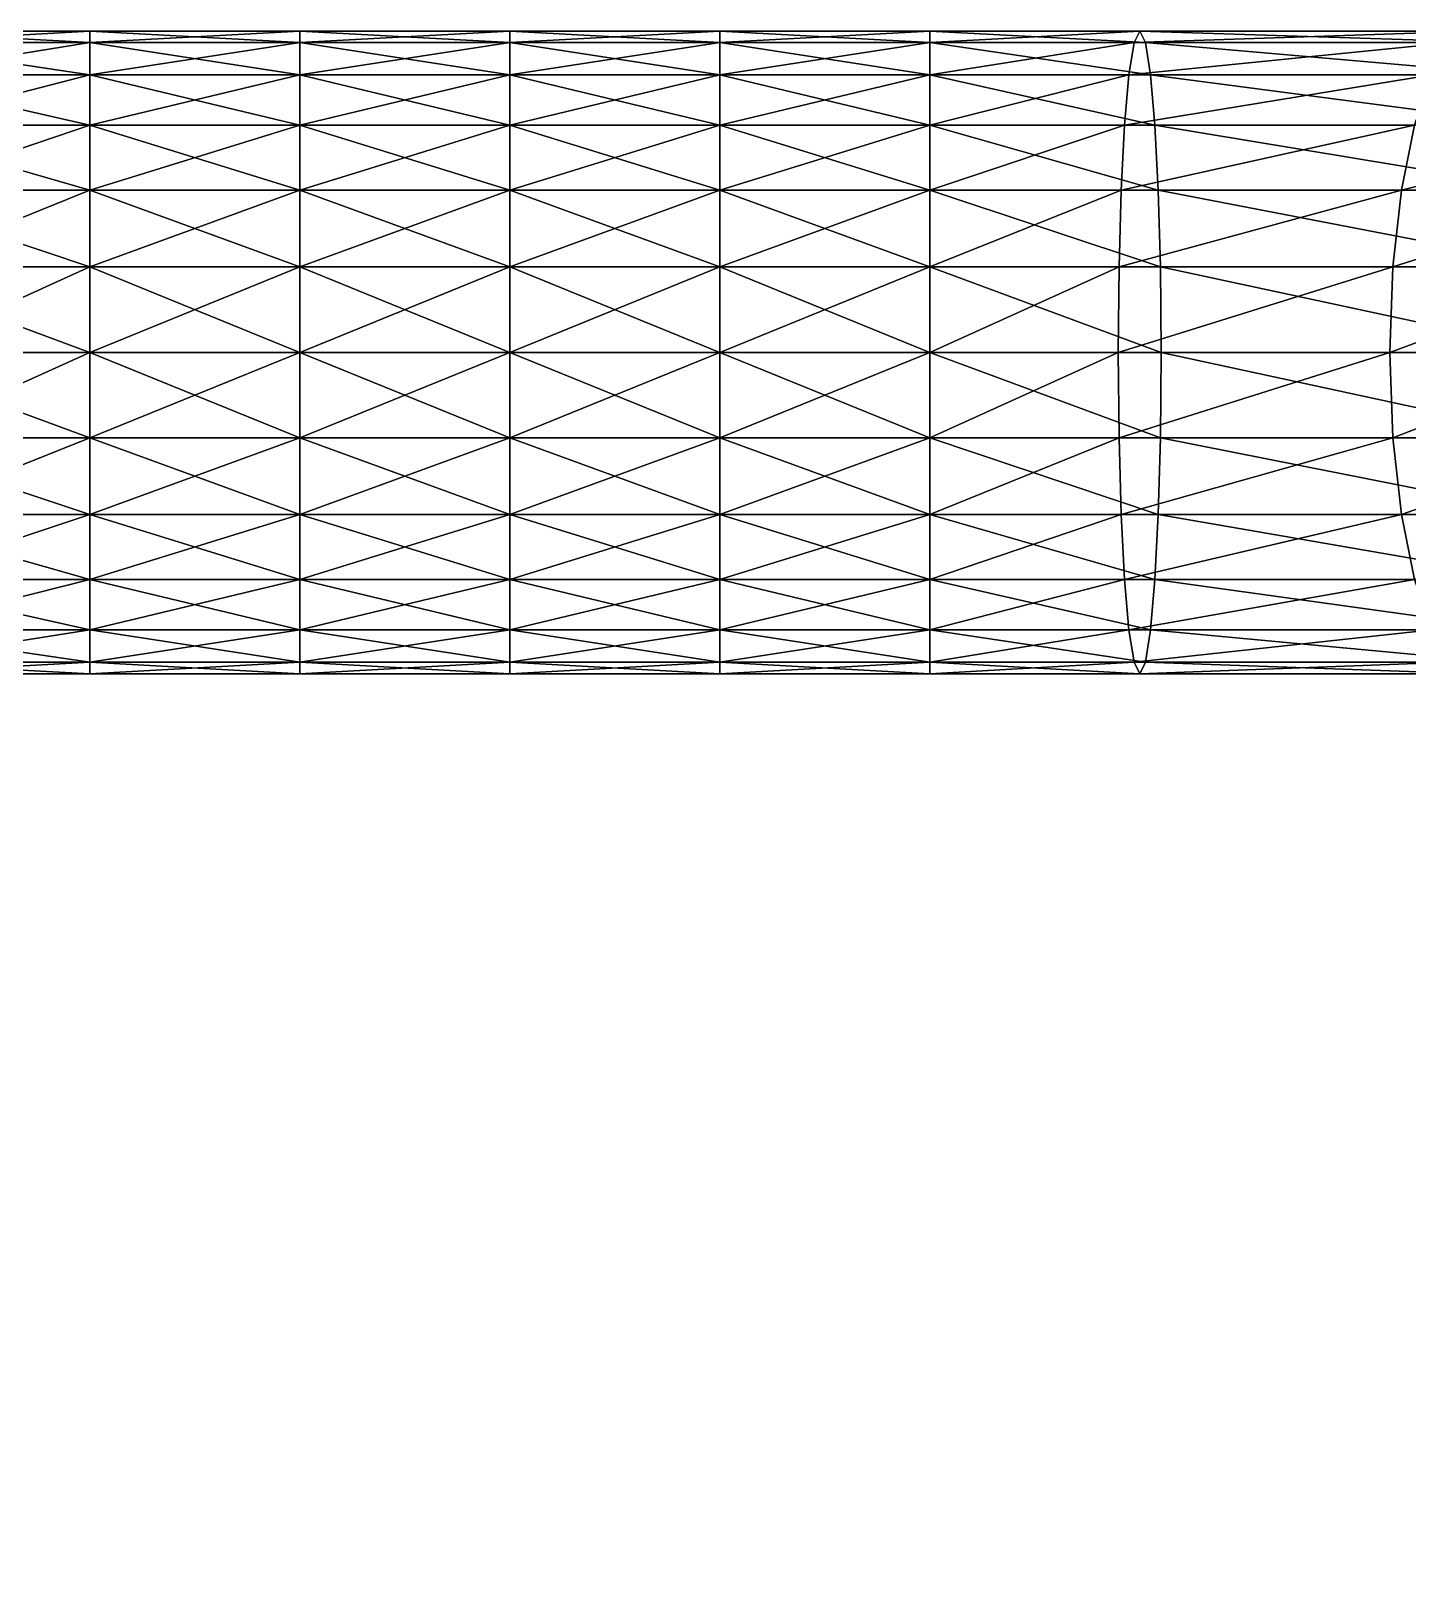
# Model space of a CAD drawing. Extents: x -41.6 to 42.5, y -37.8 to 42.9.
# Drawn here: x 30.28 to 35.74, y 30.13 to 36.28 of the extents above; entities that cross this region are included whole.
import ezdxf

# ---------------------------------------------------------------- set-up
doc = ezdxf.new("R2010")
doc.units = 0
doc.layers.add('VASSCRM', color=2, linetype='CONTINUOUS')
doc.layers.add('VASSREV', color=1, linetype='CONTINUOUS')

msp = doc.modelspace()

# ---------------------------------------------------------------- linework, layer by layer
at = {"layer": 'VASSREV', "color": 0, "extrusion": (0, -0.309017, -0.951057), "const_width": 0.3}
msp.add_lwpolyline([(40.9095, -10.8407, 1.00363), (40.8987, -7.8644), (-39.949, -7.8644, 0.996383), (-39.9598, -10.8407, -0.645004)], format="xyb", dxfattribs=at)

# ---------------------------------------------------------------- meshes
at = {"layer": 'VASSCRM', "color": 0}
mesh = msp.add_polyface(dxfattribs=at)
corners = [(31.3456, 34.3659, 66.3808), (30.5123, 34.6703, 66.5094), (30.5123, 34.3659, 66.3808), (31.3456, 34.6704, 66.5094), (30.5123, 35.009, 66.5549), (31.3456, 35.009, 66.5549), (30.5123, 35.3477, 66.5094), (31.3456, 35.9102, 66.1813), (30.5123, 36.1096, 65.9233), (30.5123, 35.9102, 66.1813), (31.3456, 36.1096, 65.9233), (30.5123, 36.2382, 65.6188), (31.3456, 36.2382, 65.6188), (30.5123, 36.2838, 65.2802), (31.3456, 36.2838, 65.2802), (30.5123, 36.2382, 64.9415), (31.3456, 36.2382, 64.9415), (30.5123, 36.1096, 64.6371), (31.3456, 36.1096, 64.6371), (30.5123, 35.9102, 64.379), (30.5123, 33.7343, 65.2802), (30.5123, 33.7798, 65.6189), (29.6563, 33.7798, 65.6181), (29.679, 33.7343, 65.2802), (30.5123, 33.9084, 65.9233), (29.6359, 33.9084, 65.9219), (30.5123, 34.1078, 66.1814), (29.6187, 34.1078, 66.1793), (29.6053, 34.3659, 66.3783), (29.5968, 34.6703, 66.5066), (29.5937, 35.009, 66.5521), (29.5968, 35.3477, 66.5066), (30.5123, 35.6521, 66.3807), (29.6054, 35.6521, 66.3783), (29.6187, 35.9102, 66.1793), (29.636, 36.1096, 65.9219), (29.6563, 36.2382, 65.6181), (29.679, 36.2838, 65.2802), (29.7016, 36.2382, 64.9423), (29.722, 36.1096, 64.6385), (29.7392, 35.9102, 64.3811), (30.5123, 35.6521, 64.1796), (29.7525, 35.6521, 64.1821), (30.5123, 35.3477, 64.051), (29.7611, 35.3477, 64.0538), (30.5123, 35.009, 64.0054), (29.7642, 35.009, 64.0083), (30.5123, 34.6703, 64.051), (29.7611, 34.6703, 64.0538), (30.5123, 34.3659, 64.1796), (29.7525, 34.3659, 64.1821), (30.5123, 34.1078, 64.379), (29.7392, 34.1078, 64.3811), (30.5123, 33.9084, 64.6371), (29.7219, 33.9084, 64.6385), (30.5123, 33.7798, 64.9415), (29.7016, 33.7798, 64.9423), (28.6866, 35.009, 63.8717), (28.6746, 34.6703, 63.9157)]
mesh.append_faces([[corners[k] for k in face] for face in [(0, 1, 2), (3, 4, 1), (5, 6, 4), (7, 8, 9), (10, 11, 8), (12, 13, 11), (14, 15, 13), (16, 17, 15), (18, 19, 17), (20, 21, 22), (20, 22, 23), (21, 24, 25), (21, 25, 22), (24, 26, 27), (24, 27, 25), (26, 2, 28), (26, 28, 27), (2, 1, 29), (2, 29, 28), (1, 4, 30), (1, 30, 29), (4, 6, 31), (4, 31, 30), (6, 32, 33), (6, 33, 31), (32, 9, 34), (32, 34, 33), (9, 8, 35), (9, 35, 34), (8, 11, 36), (8, 36, 35), (11, 13, 37), (11, 37, 36), (13, 15, 38), (13, 38, 37), (15, 17, 39), (15, 39, 38), (17, 19, 40), (17, 40, 39), (19, 41, 42), (19, 42, 40), (41, 43, 44), (41, 44, 42), (43, 45, 46), (43, 46, 44), (45, 47, 48), (45, 48, 46), (47, 49, 50), (47, 50, 48), (49, 51, 52), (49, 52, 50), (51, 53, 54), (51, 54, 52), (53, 55, 56), (53, 56, 54), (55, 20, 23), (55, 23, 56), (44, 46, 57), (46, 48, 58)]], dxfattribs={"color": 0})
mesh = msp.add_polyface(dxfattribs=at)
corners = [(33.0123, 35.009, 66.5549), (32.179, 35.3477, 66.5094), (32.1789, 35.009, 66.5549), (33.0123, 35.3477, 66.5094), (32.179, 35.6522, 66.3807), (33.0123, 35.6522, 66.3807), (33.0123, 35.9102, 66.1813), (32.1789, 35.9102, 66.1813), (33.0123, 36.1096, 65.9233), (32.1789, 36.1096, 65.9233), (33.0123, 36.2382, 65.6188), (32.1789, 36.2382, 65.6188), (33.0123, 36.2838, 65.2802), (32.1789, 36.2838, 65.2802), (33.0123, 36.2382, 64.9415), (32.1789, 36.2382, 64.9415), (33.0123, 36.1096, 64.6371), (32.1789, 36.1096, 64.6371), (33.0123, 35.9102, 64.379), (32.1789, 35.9102, 64.379), (32.179, 35.6521, 64.1796), (33.0123, 35.6521, 64.1796), (32.179, 35.3477, 64.051), (33.0123, 35.3477, 64.051), (32.179, 35.009, 64.0054), (31.3456, 35.3477, 66.5094), (31.3456, 35.009, 66.5549), (31.3456, 35.6522, 66.3807), (31.3456, 35.9102, 66.1813), (31.3456, 36.1096, 65.9233), (31.3456, 36.2382, 65.6188), (31.3456, 36.2838, 65.2802), (31.3456, 36.2382, 64.9415), (31.3456, 36.1096, 64.6371), (31.3456, 35.9102, 64.379), (31.3456, 35.6521, 64.1796), (31.3456, 35.3477, 64.051), (31.3456, 35.009, 64.0054), (30.5123, 35.3477, 66.5094), (30.5123, 35.6521, 66.3807), (30.5123, 35.9102, 66.1813), (30.5123, 36.1096, 65.9233), (30.5123, 36.2382, 65.6188), (30.5123, 36.2838, 65.2802), (30.5123, 36.2382, 64.9415), (30.5123, 36.1096, 64.6371), (30.5123, 35.9102, 64.379), (30.5123, 35.6521, 64.1796), (30.5123, 35.3477, 64.051), (30.5123, 35.009, 64.0054)]
mesh.append_faces([[corners[k] for k in face] for face in [(0, 1, 2), (3, 4, 1), (5, 6, 7), (5, 7, 4), (6, 8, 9), (6, 9, 7), (8, 10, 11), (8, 11, 9), (10, 12, 13), (10, 13, 11), (12, 14, 15), (12, 15, 13), (14, 16, 17), (14, 17, 15), (16, 18, 19), (16, 19, 17), (18, 20, 19), (21, 22, 20), (23, 24, 22), (2, 1, 25), (2, 25, 26), (1, 4, 27), (1, 27, 25), (4, 7, 28), (4, 28, 27), (7, 9, 29), (7, 29, 28), (9, 11, 30), (9, 30, 29), (11, 13, 31), (11, 31, 30), (13, 15, 32), (13, 32, 31), (15, 17, 33), (15, 33, 32), (17, 19, 34), (17, 34, 33), (19, 20, 35), (19, 35, 34), (20, 22, 36), (20, 36, 35), (22, 24, 37), (22, 37, 36), (26, 25, 38), (25, 27, 39), (25, 39, 38), (27, 28, 40), (27, 40, 39), (28, 29, 41), (29, 30, 42), (30, 31, 43), (31, 32, 44), (32, 33, 45), (33, 34, 46), (34, 35, 47), (34, 47, 46), (35, 36, 48), (35, 48, 47), (36, 49, 48)]], dxfattribs={"color": 0})
mesh = msp.add_polyface(dxfattribs=at)
corners = [(35.7173, 35.6522, 64.0398), (34.5968, 35.3477, 64.0537), (34.6054, 35.6522, 64.1821), (35.6833, 35.3477, 63.9157), (34.5938, 35.0091, 64.0083), (35.6714, 35.0091, 63.8717), (34.5968, 34.6704, 64.0538), (34.7611, 34.6704, 66.5066), (34.7642, 35.0091, 66.5521), (33.8456, 35.0091, 66.5549), (34.7611, 35.3477, 66.5066), (33.8456, 35.3477, 66.5094), (34.7526, 35.6522, 66.3783), (33.8456, 35.6522, 66.3807), (34.7392, 35.9102, 66.1793), (33.8456, 35.9102, 66.1813), (34.722, 36.1096, 65.9219), (33.8456, 36.1096, 65.9233), (34.7016, 36.2383, 65.6181), (33.8456, 36.2383, 65.6188), (34.679, 36.2838, 65.2802), (33.8456, 36.2838, 65.2802), (34.6563, 36.2382, 64.9423), (33.8456, 36.2382, 64.9415), (34.636, 36.1096, 64.6385), (33.8456, 36.1096, 64.6371), (34.6187, 35.9102, 64.381), (33.8456, 35.9102, 64.379), (33.8456, 35.6522, 64.1796), (33.8456, 35.3477, 64.051), (33.8456, 35.0091, 64.0054), (33.8456, 34.6704, 64.051), (33.8456, 34.6704, 66.5094), (33.0123, 35.009, 66.5549), (33.0123, 35.3477, 66.5094), (33.0123, 35.6522, 66.3807), (33.0123, 35.9102, 66.1813), (33.0123, 36.1096, 65.9233), (33.0123, 36.2382, 65.6188), (33.0123, 36.2838, 65.2802), (33.0123, 36.2382, 64.9415), (33.0123, 36.1096, 64.6371), (33.0123, 35.9102, 64.379), (33.0123, 35.6521, 64.1796), (33.0123, 35.3477, 64.051), (33.0123, 35.009, 64.0054), (32.179, 35.3477, 66.5094), (32.179, 35.6522, 66.3807), (32.179, 35.6521, 64.1796), (32.179, 35.3477, 64.051), (32.179, 35.009, 64.0054)]
mesh.append_faces([[corners[k] for k in face] for face in [(0, 1, 2), (3, 4, 1), (5, 6, 4), (7, 8, 9), (8, 10, 11), (8, 11, 9), (10, 12, 13), (10, 13, 11), (12, 14, 15), (12, 15, 13), (14, 16, 17), (14, 17, 15), (16, 18, 19), (16, 19, 17), (18, 20, 21), (18, 21, 19), (20, 22, 23), (20, 23, 21), (22, 24, 25), (22, 25, 23), (24, 26, 27), (24, 27, 25), (26, 2, 28), (26, 28, 27), (2, 1, 29), (2, 29, 28), (1, 4, 30), (1, 30, 29), (4, 31, 30), (32, 9, 33), (9, 11, 34), (9, 34, 33), (11, 13, 35), (11, 35, 34), (13, 15, 36), (13, 36, 35), (15, 17, 37), (15, 37, 36), (17, 19, 38), (17, 38, 37), (19, 21, 39), (19, 39, 38), (21, 23, 40), (21, 40, 39), (23, 25, 41), (23, 41, 40), (25, 27, 42), (25, 42, 41), (27, 28, 43), (27, 43, 42), (28, 29, 44), (28, 44, 43), (29, 30, 45), (29, 45, 44), (33, 34, 46), (34, 35, 47), (42, 43, 48), (43, 44, 49), (44, 45, 50)]], dxfattribs={"color": 0})
mesh = msp.add_polyface(dxfattribs=at)
corners = [(37.0307, 36.2382, 64.3046), (35.8378, 36.1096, 64.481), (35.9181, 36.2382, 64.7747), (36.8771, 36.1096, 64.0417), (35.7698, 35.9102, 64.2321), (36.7469, 35.9102, 63.8189), (36.6463, 35.6522, 63.6468), (35.7173, 35.6522, 64.0398), (36.5814, 35.3477, 63.5357), (35.6833, 35.3477, 63.9157), (36.5584, 35.0091, 63.4964), (35.6714, 35.0091, 63.8717), (36.5814, 34.6704, 63.5357), (35.6833, 34.6704, 63.9157), (36.6463, 34.366, 63.6467), (35.7173, 34.366, 64.0397), (35.7698, 34.1079, 64.2321), (36.7469, 34.1079, 63.8189), (35.8378, 33.9085, 64.4811), (36.8771, 33.9085, 64.0417), (35.9181, 33.7799, 64.7747), (37.0306, 33.7799, 64.3046), (36.0073, 33.7343, 65.1014), (36.0966, 33.7799, 65.4281), (34.7016, 33.7799, 65.6181), (34.679, 33.7343, 65.2802), (36.1768, 33.9085, 65.7218), (34.722, 33.9085, 65.9219), (36.2448, 34.1079, 65.9707), (34.7392, 34.1079, 66.1793), (36.2974, 34.3659, 66.1631), (34.7526, 34.3659, 66.3783), (36.3313, 34.6704, 66.2871), (34.7611, 34.6704, 66.5066), (36.3433, 35.0091, 66.3311), (34.7642, 35.0091, 66.5521), (36.3313, 35.3477, 66.2871), (34.7611, 35.3477, 66.5066), (36.2974, 35.6522, 66.163), (34.7526, 35.6522, 66.3783), (36.2448, 35.9102, 65.9707), (34.7392, 35.9102, 66.1793), (36.1768, 36.1096, 65.7218), (34.722, 36.1096, 65.9219), (36.0966, 36.2383, 65.4281), (34.7016, 36.2383, 65.6181), (36.0073, 36.2838, 65.1014), (34.679, 36.2838, 65.2802), (34.6563, 36.2382, 64.9423), (34.636, 36.1096, 64.6385), (34.6187, 35.9102, 64.381), (34.6054, 35.6522, 64.1821), (34.5968, 35.3477, 64.0537), (34.5938, 35.0091, 64.0083), (34.5968, 34.6704, 64.0538), (34.6054, 34.366, 64.1821), (34.6187, 34.1079, 64.3811), (34.636, 33.9085, 64.6385), (34.6563, 33.7799, 64.9423)]
mesh.append_faces([[corners[k] for k in face] for face in [(0, 1, 2), (3, 4, 1), (5, 6, 7), (5, 7, 4), (6, 8, 9), (6, 9, 7), (8, 10, 11), (8, 11, 9), (10, 12, 13), (10, 13, 11), (12, 14, 15), (12, 15, 13), (14, 16, 15), (17, 18, 16), (19, 20, 18), (21, 22, 20), (22, 23, 24), (22, 24, 25), (23, 26, 27), (23, 27, 24), (26, 28, 29), (26, 29, 27), (28, 30, 31), (28, 31, 29), (30, 32, 33), (30, 33, 31), (32, 34, 35), (32, 35, 33), (34, 36, 37), (34, 37, 35), (36, 38, 39), (36, 39, 37), (38, 40, 41), (38, 41, 39), (40, 42, 43), (40, 43, 41), (42, 44, 45), (42, 45, 43), (44, 46, 47), (44, 47, 45), (46, 2, 48), (46, 48, 47), (2, 1, 49), (2, 49, 48), (1, 4, 50), (1, 50, 49), (4, 7, 51), (4, 51, 50), (7, 9, 52), (9, 11, 53), (11, 13, 54), (13, 15, 55), (15, 16, 56), (16, 18, 57), (16, 57, 56), (18, 20, 58), (18, 58, 57), (20, 22, 25), (20, 25, 58)]], dxfattribs={"color": 0})
mesh = msp.add_polyface(dxfattribs=at)
corners = [(33.0123, 33.7343, 65.2802), (32.179, 33.7798, 65.6189), (32.179, 33.7343, 65.2802), (33.0123, 33.7798, 65.6189), (32.179, 33.9085, 65.9233), (33.0123, 33.9085, 65.9233), (32.179, 34.1079, 66.1814), (33.0123, 34.1079, 66.1814), (32.1789, 34.3659, 66.3808), (33.0123, 34.3659, 66.3808), (32.1789, 34.6704, 66.5094), (33.0123, 34.6704, 66.5094), (32.1789, 35.009, 66.5549), (33.0123, 35.009, 64.0054), (32.179, 34.6704, 64.051), (32.179, 35.009, 64.0054), (33.0123, 34.6704, 64.051), (32.179, 34.3659, 64.1796), (33.0123, 34.3659, 64.1796), (32.179, 34.1079, 64.379), (33.0123, 34.1079, 64.379), (32.179, 33.9084, 64.6371), (33.0123, 33.9084, 64.6371), (32.179, 33.7799, 64.9415), (33.0123, 33.7799, 64.9415), (31.3456, 33.7798, 65.6189), (31.3456, 33.7343, 65.2802), (31.3456, 33.9085, 65.9233), (31.3456, 34.1079, 66.1814), (31.3456, 34.3659, 66.3808), (31.3456, 34.6704, 66.5094), (31.3456, 35.009, 66.5549), (31.3456, 34.6704, 64.051), (31.3456, 35.009, 64.0054), (31.3456, 34.3659, 64.1796), (31.3457, 34.1079, 64.379), (31.3457, 33.9084, 64.6371), (31.3456, 33.7799, 64.9415), (30.5123, 33.7798, 65.6189), (30.5123, 33.7343, 65.2802), (30.5123, 33.9084, 65.9233), (30.5123, 34.1078, 66.1814), (30.5123, 34.3659, 66.3808), (30.5123, 34.6703, 66.5094), (30.5123, 35.009, 66.5549), (31.3456, 35.3477, 64.051), (30.5123, 35.009, 64.0054), (30.5123, 34.6703, 64.051), (30.5123, 34.3659, 64.1796), (30.5123, 34.1078, 64.379), (30.5123, 33.9084, 64.6371), (30.5123, 33.7798, 64.9415)]
mesh.append_faces([[corners[k] for k in face] for face in [(0, 1, 2), (3, 4, 1), (5, 6, 4), (7, 8, 6), (9, 10, 8), (11, 12, 10), (13, 14, 15), (16, 17, 14), (18, 19, 17), (20, 21, 19), (22, 23, 21), (24, 2, 23), (2, 1, 25), (2, 25, 26), (1, 4, 27), (1, 27, 25), (4, 6, 28), (4, 28, 27), (6, 8, 29), (6, 29, 28), (8, 10, 30), (8, 30, 29), (10, 12, 31), (10, 31, 30), (15, 14, 32), (15, 32, 33), (14, 17, 34), (14, 34, 32), (17, 19, 35), (17, 35, 34), (19, 21, 36), (19, 36, 35), (21, 23, 37), (21, 37, 36), (23, 2, 26), (23, 26, 37), (26, 25, 38), (26, 38, 39), (25, 27, 40), (25, 40, 38), (27, 28, 41), (27, 41, 40), (28, 29, 42), (28, 42, 41), (29, 30, 43), (30, 31, 44), (45, 33, 46), (33, 32, 47), (33, 47, 46), (32, 34, 48), (32, 48, 47), (34, 35, 49), (34, 49, 48), (35, 36, 50), (35, 50, 49), (36, 37, 51), (36, 51, 50), (37, 26, 39), (37, 39, 51)]], dxfattribs={"color": 0})
mesh = msp.add_polyface(dxfattribs=at)
corners = [(35.6833, 34.6704, 63.9157), (34.6054, 34.366, 64.1821), (34.5968, 34.6704, 64.0538), (35.7173, 34.366, 64.0397), (34.6187, 34.1079, 64.3811), (34.679, 33.7343, 65.2802), (34.7016, 33.7799, 65.6181), (33.8457, 33.7799, 65.6189), (33.8457, 33.7343, 65.2802), (34.722, 33.9085, 65.9219), (33.8457, 33.9085, 65.9233), (34.7392, 34.1079, 66.1793), (33.8457, 34.1079, 66.1814), (34.7526, 34.3659, 66.3783), (33.8456, 34.3659, 66.3808), (34.7611, 34.6704, 66.5066), (33.8456, 34.6704, 66.5094), (33.8456, 35.0091, 66.5549), (34.5938, 35.0091, 64.0083), (33.8456, 34.6704, 64.051), (33.8456, 34.366, 64.1796), (33.8457, 34.1079, 64.379), (34.636, 33.9085, 64.6385), (33.8457, 33.9085, 64.6371), (34.6563, 33.7799, 64.9423), (33.8457, 33.7799, 64.9415), (33.0123, 33.7798, 65.6189), (33.0123, 33.7343, 65.2802), (33.0123, 33.9085, 65.9233), (33.0123, 34.1079, 66.1814), (33.0123, 34.3659, 66.3808), (33.0123, 34.6704, 66.5094), (33.0123, 35.009, 66.5549), (33.8456, 35.0091, 64.0054), (33.0123, 34.6704, 64.051), (33.0123, 35.009, 64.0054), (33.0123, 34.3659, 64.1796), (33.0123, 34.1079, 64.379), (33.0123, 33.9084, 64.6371), (33.0123, 33.7799, 64.9415), (32.179, 33.7798, 65.6189), (32.179, 33.9085, 65.9233), (32.179, 34.1079, 66.1814), (32.1789, 34.3659, 66.3808), (32.1789, 34.6704, 66.5094), (32.1789, 35.009, 66.5549), (32.179, 34.6704, 64.051), (32.179, 34.3659, 64.1796), (32.179, 34.1079, 64.379), (32.179, 33.9084, 64.6371), (32.179, 33.7799, 64.9415), (32.179, 33.7343, 65.2802)]
mesh.append_faces([[corners[k] for k in face] for face in [(0, 1, 2), (3, 4, 1), (5, 6, 7), (5, 7, 8), (6, 9, 10), (6, 10, 7), (9, 11, 12), (9, 12, 10), (11, 13, 14), (11, 14, 12), (13, 15, 16), (13, 16, 14), (15, 17, 16), (18, 2, 19), (2, 1, 20), (2, 20, 19), (1, 4, 21), (1, 21, 20), (4, 22, 23), (4, 23, 21), (22, 24, 25), (22, 25, 23), (24, 5, 8), (24, 8, 25), (8, 7, 26), (8, 26, 27), (7, 10, 28), (7, 28, 26), (10, 12, 29), (10, 29, 28), (12, 14, 30), (12, 30, 29), (14, 16, 31), (14, 31, 30), (16, 32, 31), (33, 19, 34), (33, 34, 35), (19, 20, 36), (19, 36, 34), (20, 21, 37), (20, 37, 36), (21, 23, 38), (21, 38, 37), (23, 25, 39), (23, 39, 38), (25, 8, 27), (25, 27, 39), (27, 26, 40), (26, 28, 41), (28, 29, 42), (29, 30, 43), (30, 31, 44), (31, 32, 45), (35, 34, 46), (34, 36, 47), (36, 37, 48), (37, 38, 49), (38, 39, 50), (39, 27, 51)]], dxfattribs={"color": 0})

doc.saveas('drawing.dxf')
